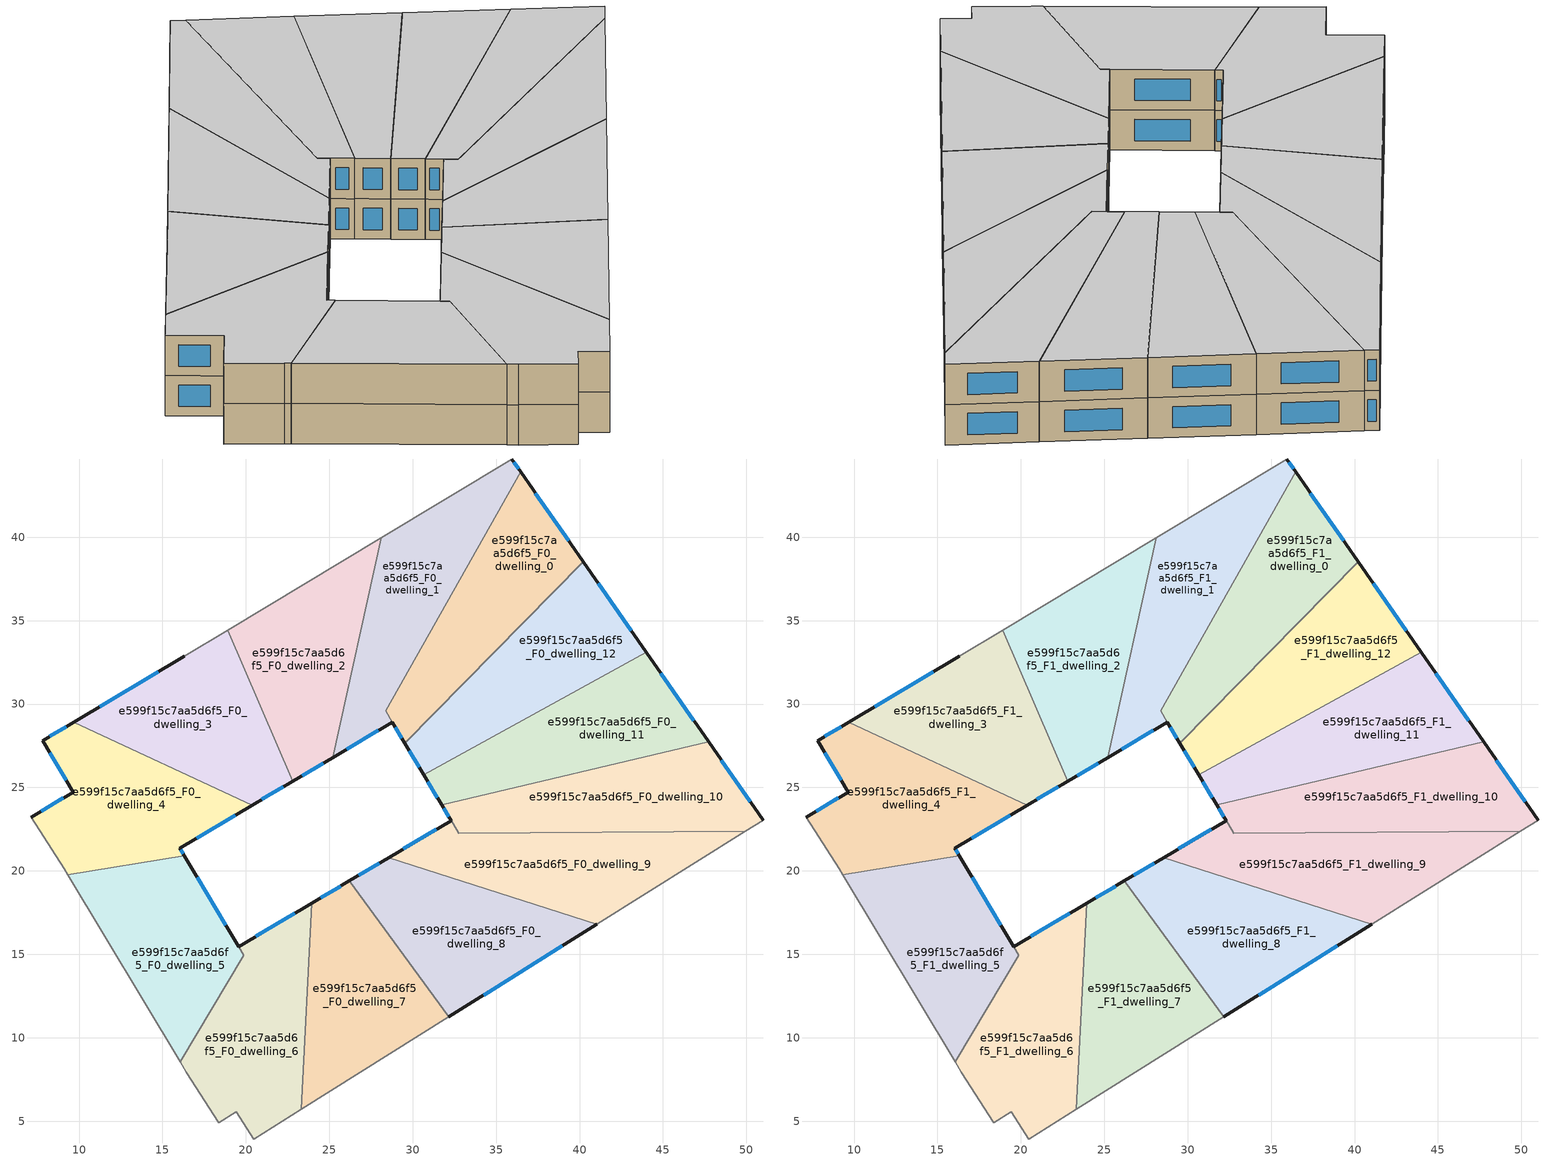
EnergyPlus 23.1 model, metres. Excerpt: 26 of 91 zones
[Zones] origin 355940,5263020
e599f15c7aa5d6f5_F0_dwelling_0
 floor ground (EU_floor_Construction): 36.47,43.92 40.22,38.52 29.54,27.65 28.37,29.6 z0
 wall outside (EU_wall_Construction): 40.22,38.52 36.47,43.92 / 28.78,28.92 29.54,27.65 z0:3
 wall to e599f15c7aa5d6f5_F0_dwelling_12 (EU_wall_Construction): 29.54,27.65 40.22,38.52 z0:3
 wall to e599f15c7aa5d6f5_F0_dwelling_1 (EU_wall_Construction): 36.47,43.92 28.37,29.61 / 28.37,29.6 28.78,28.92 z0:3
 window (EU_Window_Construction): 39.34,39.79 37.35,42.65 / 28.95,28.62 29.36,27.95 z0.7:2.3
e599f15c7aa5d6f5_F0_dwelling_1
 floor ground (EU_floor_Construction): 35.93,44.69 36.47,43.92 28.37,29.6 28.78,28.92 25.19,26.79 28.11,39.97 z0
 wall outside (EU_wall_Construction): 36.47,43.92 35.93,44.69 / 25.19,26.79 28.78,28.92 z0:3
 wall to e599f15c7aa5d6f5_F0_dwelling_2 (EU_wall_Construction): 28.11,39.97 25.19,26.79 z0:3
 wall adiabatic (EU_wall_Construction): 35.93,44.69 28.11,39.97 z0:3
 window (EU_Window_Construction): 36.34,44.1 36.06,44.51 / 26.03,27.29 27.93,28.42 z0.7:2.3
e599f15c7aa5d6f5_F0_dwelling_10
 floor ground (EU_floor_Construction): 47.74,27.73 51,23.05 49.93,22.38 32.75,22.25 31.76,23.97 z0
 wall outside (EU_wall_Construction): 51,23.05 47.74,27.73 z0:3
 wall adiabatic (EU_wall_Construction): 49.93,22.38 51,23.05 z0:3
 wall to e599f15c7aa5d6f5_F0_dwelling_9 (EU_wall_Construction): 31.76,23.97 32.75,22.25 49.93,22.38 z0:3
 wall to e599f15c7aa5d6f5_F0_dwelling_11 (EU_wall_Construction): 47.74,27.73 31.76,23.97 z0:3
 window (EU_Window_Construction): 50.24,24.15 48.51,26.63 z0.7:2.3
e599f15c7aa5d6f5_F0_dwelling_11
 floor ground (EU_floor_Construction): 43.99,33.12 47.74,27.73 31.73,23.97 30.66,25.77 z0
 wall outside (EU_wall_Construction): 30.66,25.77 31.73,23.97 / 47.74,27.73 43.99,33.12 z0:3
 wall to e599f15c7aa5d6f5_F0_dwelling_12 (EU_wall_Construction): 43.99,33.12 30.66,25.77 z0:3
 wall to e599f15c7aa5d6f5_F0_dwelling_9 (EU_wall_Construction): 31.73,23.97 31.75,23.97 z0:3
 window (EU_Window_Construction): 30.91,25.34 31.48,24.39 / 46.86,29 44.87,31.85 z0.7:2.3
e599f15c7aa5d6f5_F0_dwelling_12
 floor ground (EU_floor_Construction): 40.22,38.52 43.99,33.12 30.66,25.77 29.54,27.65 z0
 wall outside (EU_wall_Construction): 29.54,27.65 30.66,25.77 / 43.99,33.12 40.22,38.52 z0:3
 window (EU_Window_Construction): 29.8,27.21 30.4,26.21 / 43.11,34.38 41.11,37.25 z0.7:2.3
e599f15c7aa5d6f5_F0_dwelling_2
 floor ground (EU_floor_Construction): 28.11,39.97 25.19,26.79 22.8,25.38 18.92,34.42 z0
 wall outside (EU_wall_Construction): 22.8,25.38 25.19,26.79 z0:3
 wall to e599f15c7aa5d6f5_F0_dwelling_3 (EU_wall_Construction): 18.92,34.42 22.8,25.38 z0:3
 wall adiabatic (EU_wall_Construction): 28.11,39.97 18.92,34.42 z0:3
 window (EU_Window_Construction): 23.37,25.71 24.63,26.46 z0.7:2.3
e599f15c7aa5d6f5_F0_dwelling_3
 floor ground (EU_floor_Construction): 18.92,34.42 22.8,25.38 20.4,23.94 9.69,28.92 16.31,32.85 z0
 wall outside (EU_wall_Construction): 20.4,23.94 22.8,25.38 / 16.31,32.85 9.69,28.92 z0:3
 wall to e599f15c7aa5d6f5_F0_dwelling_4 (EU_wall_Construction): 9.69,28.92 20.4,23.94 z0:3
 wall adiabatic (EU_wall_Construction): 18.92,34.42 16.31,32.85 z0:3
 window (EU_Window_Construction): 20.96,24.28 22.24,25.04 / 14.76,31.93 11.24,29.84 z0.7:2.3
e599f15c7aa5d6f5_F0_dwelling_4
 floor ground (EU_floor_Construction): 20.4,23.94 16.04,21.36 16.32,20.91 9.34,19.77 9.13,20.12 7.15,23.23 9.65,24.72 7.81,27.8 9.69,28.92 z0
 wall outside (EU_wall_Construction): 9.69,28.92 7.81,27.8 9.65,24.72 7.15,23.23 / 16.32,20.91 16.04,21.36 20.4,23.94 z0:3
 wall to e599f15c7aa5d6f5_F0_dwelling_5 (EU_wall_Construction): 9.34,19.77 16.32,20.91 z0:3
 wall adiabatic (EU_wall_Construction): 7.15,23.23 9.13,20.12 9.34,19.77 z0:3
 window (EU_Window_Construction): 9.07,24.37 7.73,23.58 / 8.24,27.08 9.22,25.44 / 9.25,28.65 8.25,28.06 / 17.07,21.97 19.37,23.34 / 16.25,21.01 16.11,21.25 z0.7:2.3
e599f15c7aa5d6f5_F0_dwelling_5
 floor ground (EU_floor_Construction): 16.32,20.91 19.57,15.46 19.87,14.95 16.07,8.55 9.34,19.77 z0
 wall outside (EU_wall_Construction): 19.57,15.46 16.32,20.91 z0:3
 wall adiabatic (EU_wall_Construction): 9.34,19.77 16.07,8.55 z0:3
 wall to e599f15c7aa5d6f5_F0_dwelling_6 (EU_wall_Construction): 19.87,14.96 19.58,15.46 / 16.07,8.55 19.87,14.95 z0:3
 window (EU_Window_Construction): 18.81,16.74 17.08,19.63 z0.7:2.3
e599f15c7aa5d6f5_F0_dwelling_6
 floor ground (EU_floor_Construction): 23.96,18.06 23.32,5.71 20.47,3.93 19.42,5.57 18.37,4.9 16.44,7.93 16.07,8.55 19.88,14.96 19.58,15.46 z0
 wall outside (EU_wall_Construction): 23.96,18.06 19.58,15.46 z0:3
 wall to e599f15c7aa5d6f5_F0_dwelling_7 (EU_wall_Construction): 23.32,5.71 23.96,18.06 z0:3
 wall adiabatic (EU_wall_Construction): 16.07,8.55 16.44,7.93 18.37,4.9 19.42,5.57 20.47,3.93 23.32,5.71 z0:3
 window (EU_Window_Construction): 22.93,17.45 20.61,16.07 z0.7:2.3
e599f15c7aa5d6f5_F0_dwelling_7
 floor ground (EU_floor_Construction): 26.21,19.4 32.16,11.25 23.32,5.71 23.96,18.06 z0
 wall outside (EU_wall_Construction): 26.21,19.4 23.96,18.06 z0:3
 wall to e599f15c7aa5d6f5_F0_dwelling_8 (EU_wall_Construction): 32.16,11.25 26.21,19.4 z0:3
 wall adiabatic (EU_wall_Construction): 23.32,5.71 32.16,11.25 z0:3
 window (EU_Window_Construction): 25.68,19.09 24.49,18.38 z0.7:2.3
e599f15c7aa5d6f5_F0_dwelling_8
 floor ground (EU_floor_Construction): 41.04,16.8 32.16,11.25 26.21,19.4 28.55,20.79 z0
 wall outside (EU_wall_Construction): 28.55,20.79 26.21,19.4 / 32.16,11.25 41.04,16.8 z0:3
 wall to e599f15c7aa5d6f5_F0_dwelling_9 (EU_wall_Construction): 41.04,16.8 28.55,20.79 z0:3
 window (EU_Window_Construction): 28,20.47 26.76,19.73 / 34.25,12.55 38.95,15.5 z0.7:2.3
e599f15c7aa5d6f5_F0_dwelling_9
 floor ground (EU_floor_Construction): 49.93,22.38 41.04,16.8 28.55,20.79 32.3,23.02 31.73,23.97 31.75,23.97 32.75,22.25 z0
 wall outside (EU_wall_Construction): 31.73,23.97 32.3,23.02 28.55,20.79 z0:3
 wall adiabatic (EU_wall_Construction): 41.04,16.8 49.93,22.38 z0:3
 window (EU_Window_Construction): 31.87,23.74 32.17,23.24 / 31.42,22.5 29.43,21.31 z0.7:2.3
e599f15c7aa5d6f5_F1_dwelling_0
 floor to e599f15c7aa5d6f5_F0_dwelling_0 (EU_floor_Construction): 36.47,43.92 40.22,38.52 29.54,27.65 28.37,29.6 z3
 wall outside (EU_wall_Construction): 40.22,38.52 36.47,43.92 / 28.78,28.92 29.54,27.65 z3:6
 wall to e599f15c7aa5d6f5_F1_dwelling_12 (EU_wall_Construction): 29.54,27.65 40.22,38.52 z3:6
 wall to e599f15c7aa5d6f5_F1_dwelling_1 (EU_wall_Construction): 36.47,43.92 28.37,29.61 / 28.37,29.6 28.78,28.92 z3:6
 window (EU_Window_Construction): 39.34,39.79 37.35,42.65 / 28.95,28.62 29.36,27.95 z3.7:5.3
 ceiling to e599f15c7aa5d6f5_F2_dwelling_0 (EU_floor_Construction): 29.54,27.65 40.22,38.52 36.47,43.92 28.37,29.6 z6
e599f15c7aa5d6f5_F1_dwelling_1
 floor to e599f15c7aa5d6f5_F0_dwelling_1 (EU_floor_Construction): 35.93,44.69 36.47,43.92 28.37,29.6 28.78,28.92 25.19,26.79 28.11,39.97 z3
 wall outside (EU_wall_Construction): 36.47,43.92 35.93,44.69 / 25.19,26.79 28.78,28.92 z3:6
 wall to e599f15c7aa5d6f5_F1_dwelling_2 (EU_wall_Construction): 28.11,39.97 25.19,26.79 z3:6
 wall adiabatic (EU_wall_Construction): 35.93,44.69 28.11,39.97 z3:6
 window (EU_Window_Construction): 36.34,44.1 36.06,44.51 / 26.03,27.29 27.93,28.42 z3.7:5.3
 ceiling to e599f15c7aa5d6f5_F2_dwelling_1 (EU_floor_Construction): 28.78,28.92 28.37,29.6 36.47,43.92 35.93,44.69 28.11,39.97 25.19,26.79 z6
e599f15c7aa5d6f5_F1_dwelling_10
 floor to e599f15c7aa5d6f5_F0_dwelling_10 (EU_floor_Construction): 47.74,27.73 51,23.05 49.93,22.38 32.75,22.25 31.76,23.97 z3
 wall outside (EU_wall_Construction): 51,23.05 47.74,27.73 z3:6
 wall adiabatic (EU_wall_Construction): 49.93,22.38 51,23.05 z3:6
 wall to e599f15c7aa5d6f5_F1_dwelling_9 (EU_wall_Construction): 31.76,23.97 32.75,22.25 49.93,22.38 z3:6
 wall to e599f15c7aa5d6f5_F1_dwelling_11 (EU_wall_Construction): 47.74,27.73 31.76,23.97 z3:6
 window (EU_Window_Construction): 50.24,24.15 48.51,26.63 z3.7:5.3
 ceiling to e599f15c7aa5d6f5_F2_dwelling_10 (EU_floor_Construction): 51,23.05 47.74,27.73 31.76,23.97 32.75,22.25 49.93,22.38 z6
e599f15c7aa5d6f5_F1_dwelling_11
 floor to e599f15c7aa5d6f5_F0_dwelling_11 (EU_floor_Construction): 43.99,33.12 47.74,27.73 31.73,23.97 30.66,25.77 z3
 wall outside (EU_wall_Construction): 30.66,25.77 31.73,23.97 / 47.74,27.73 43.99,33.12 z3:6
 wall to e599f15c7aa5d6f5_F1_dwelling_12 (EU_wall_Construction): 43.99,33.12 30.66,25.77 z3:6
 wall to e599f15c7aa5d6f5_F1_dwelling_9 (EU_wall_Construction): 31.73,23.97 31.75,23.97 z3:6
 window (EU_Window_Construction): 30.91,25.34 31.48,24.39 / 46.86,29 44.87,31.85 z3.7:5.3
 ceiling to e599f15c7aa5d6f5_F2_dwelling_11 (EU_floor_Construction): 47.74,27.73 43.99,33.12 30.66,25.77 31.73,23.97 z6
e599f15c7aa5d6f5_F1_dwelling_12
 floor to e599f15c7aa5d6f5_F0_dwelling_12 (EU_floor_Construction): 40.22,38.52 43.99,33.12 30.66,25.77 29.54,27.65 z3
 wall outside (EU_wall_Construction): 29.54,27.65 30.66,25.77 / 43.99,33.12 40.22,38.52 z3:6
 window (EU_Window_Construction): 29.8,27.21 30.4,26.21 / 43.11,34.38 41.11,37.25 z3.7:5.3
 ceiling to e599f15c7aa5d6f5_F2_dwelling_12 (EU_floor_Construction): 43.99,33.12 40.22,38.52 29.54,27.65 30.66,25.77 z6
e599f15c7aa5d6f5_F1_dwelling_2
 floor to e599f15c7aa5d6f5_F0_dwelling_2 (EU_floor_Construction): 28.11,39.97 25.19,26.79 22.8,25.38 18.92,34.42 z3
 wall outside (EU_wall_Construction): 22.8,25.38 25.19,26.79 z3:6
 wall to e599f15c7aa5d6f5_F1_dwelling_3 (EU_wall_Construction): 18.92,34.42 22.8,25.38 z3:6
 wall adiabatic (EU_wall_Construction): 28.11,39.97 18.92,34.42 z3:6
 window (EU_Window_Construction): 23.37,25.71 24.63,26.46 z3.7:5.3
 ceiling to e599f15c7aa5d6f5_F2_dwelling_2 (EU_floor_Construction): 25.19,26.79 28.11,39.97 18.92,34.42 22.8,25.38 z6
e599f15c7aa5d6f5_F1_dwelling_3
 floor to e599f15c7aa5d6f5_F0_dwelling_3 (EU_floor_Construction): 18.92,34.42 22.8,25.38 20.4,23.94 9.69,28.92 16.31,32.85 z3
 wall outside (EU_wall_Construction): 20.4,23.94 22.8,25.38 / 16.31,32.85 9.69,28.92 z3:6
 wall to e599f15c7aa5d6f5_F1_dwelling_4 (EU_wall_Construction): 9.69,28.92 20.4,23.94 z3:6
 wall adiabatic (EU_wall_Construction): 18.92,34.42 16.31,32.85 z3:6
 window (EU_Window_Construction): 20.96,24.28 22.24,25.04 / 14.76,31.93 11.24,29.84 z3.7:5.3
 ceiling to e599f15c7aa5d6f5_F2_dwelling_3 (EU_floor_Construction): 22.8,25.38 18.92,34.42 16.31,32.85 9.69,28.92 20.4,23.94 z6
e599f15c7aa5d6f5_F1_dwelling_4
 floor to e599f15c7aa5d6f5_F0_dwelling_4 (EU_floor_Construction): 20.4,23.94 16.04,21.36 16.32,20.91 9.34,19.77 9.13,20.12 7.15,23.23 9.65,24.72 7.81,27.8 9.69,28.92 z3
 wall outside (EU_wall_Construction): 9.69,28.92 7.81,27.8 9.65,24.72 7.15,23.23 / 16.32,20.91 16.04,21.36 20.4,23.94 z3:6
 wall to e599f15c7aa5d6f5_F1_dwelling_5 (EU_wall_Construction): 9.34,19.77 16.32,20.91 z3:6
 wall adiabatic (EU_wall_Construction): 7.15,23.23 9.13,20.12 9.34,19.77 z3:6
 window (EU_Window_Construction): 9.07,24.37 7.73,23.58 / 8.24,27.08 9.22,25.44 / 9.25,28.65 8.25,28.06 / 17.07,21.97 19.37,23.34 / 16.25,21.01 16.11,21.25 z3.7:5.3
 ceiling to e599f15c7aa5d6f5_F2_dwelling_4 (EU_floor_Construction): 20.4,23.94 9.69,28.92 7.81,27.8 9.65,24.72 7.15,23.23 9.13,20.12 9.34,19.77 16.32,20.91 16.04,21.36 z6
e599f15c7aa5d6f5_F1_dwelling_5
 floor to e599f15c7aa5d6f5_F0_dwelling_5 (EU_floor_Construction): 16.32,20.91 19.58,15.46 19.87,14.95 16.07,8.55 9.34,19.77 z3
 wall outside (EU_wall_Construction): 19.57,15.46 16.32,20.91 z3:6
 wall adiabatic (EU_wall_Construction): 9.34,19.77 16.07,8.55 z3:6
 wall to e599f15c7aa5d6f5_F1_dwelling_6 (EU_wall_Construction): 19.87,14.96 19.58,15.46 / 16.07,8.55 19.87,14.95 z3:6
 window (EU_Window_Construction): 18.81,16.74 17.08,19.63 z3.7:5.3
 ceiling to e599f15c7aa5d6f5_F2_dwelling_5 (EU_floor_Construction): 16.07,8.55 19.87,14.95 19.58,15.46 16.32,20.91 9.34,19.77 z6
e599f15c7aa5d6f5_F1_dwelling_6
 floor to e599f15c7aa5d6f5_F0_dwelling_6 (EU_floor_Construction): 23.96,18.06 23.32,5.71 20.47,3.93 19.42,5.57 18.37,4.9 16.44,7.93 16.07,8.55 19.88,14.96 19.58,15.46 z3
 wall outside (EU_wall_Construction): 23.96,18.06 19.58,15.46 z3:6
 wall to e599f15c7aa5d6f5_F1_dwelling_7 (EU_wall_Construction): 23.32,5.71 23.96,18.06 z3:6
 wall adiabatic (EU_wall_Construction): 16.07,8.55 16.44,7.93 18.37,4.9 19.42,5.57 20.47,3.93 23.32,5.71 z3:6
 window (EU_Window_Construction): 22.93,17.45 20.61,16.07 z3.7:5.3
 ceiling to e599f15c7aa5d6f5_F2_dwelling_6 (EU_floor_Construction): 23.32,5.71 23.96,18.06 19.58,15.46 19.88,14.96 16.07,8.55 16.44,7.93 18.37,4.9 19.42,5.57 20.47,3.93 z6
e599f15c7aa5d6f5_F1_dwelling_7
 floor to e599f15c7aa5d6f5_F0_dwelling_7 (EU_floor_Construction): 26.21,19.4 32.16,11.25 23.32,5.71 23.96,18.06 z3
 wall outside (EU_wall_Construction): 26.21,19.4 23.96,18.06 z3:6
 wall to e599f15c7aa5d6f5_F1_dwelling_8 (EU_wall_Construction): 32.16,11.25 26.21,19.4 z3:6
 wall adiabatic (EU_wall_Construction): 23.32,5.71 32.16,11.25 z3:6
 window (EU_Window_Construction): 25.68,19.09 24.49,18.38 z3.7:5.3
 ceiling to e599f15c7aa5d6f5_F2_dwelling_7 (EU_floor_Construction): 32.16,11.25 26.21,19.4 23.96,18.06 23.32,5.71 z6
e599f15c7aa5d6f5_F1_dwelling_8
 floor to e599f15c7aa5d6f5_F0_dwelling_8 (EU_floor_Construction): 41.04,16.8 32.16,11.25 26.21,19.4 28.55,20.79 z3
 wall outside (EU_wall_Construction): 28.55,20.79 26.21,19.4 / 32.16,11.25 41.04,16.8 z3:6
 wall to e599f15c7aa5d6f5_F1_dwelling_9 (EU_wall_Construction): 41.04,16.8 28.55,20.79 z3:6
 window (EU_Window_Construction): 28,20.47 26.76,19.73 / 34.25,12.55 38.95,15.5 z3.7:5.3
 ceiling to e599f15c7aa5d6f5_F2_dwelling_8 (EU_floor_Construction): 41.04,16.8 28.55,20.79 26.21,19.4 32.16,11.25 z6
e599f15c7aa5d6f5_F1_dwelling_9
 floor to e599f15c7aa5d6f5_F0_dwelling_9 (EU_floor_Construction): 49.93,22.38 41.04,16.8 28.55,20.79 32.3,23.02 31.73,23.97 31.76,23.97 32.75,22.25 z3
 wall outside (EU_wall_Construction): 31.73,23.97 32.3,23.02 28.55,20.79 z3:6
 wall adiabatic (EU_wall_Construction): 41.04,16.8 49.93,22.38 z3:6
 window (EU_Window_Construction): 31.87,23.74 32.17,23.24 / 31.42,22.5 29.43,21.31 z3.7:5.3
 ceiling to e599f15c7aa5d6f5_F2_dwelling_9 (EU_floor_Construction): 49.93,22.38 32.75,22.25 31.76,23.97 31.73,23.97 32.3,23.02 28.55,20.79 41.04,16.8 z6
[Building]
EU S2 Campaign: North Axis=0; Terrain=City; Solar Distribution=FullExterior
[Site:Location]
Budapest.Ferenc.Liszt.Intl.AP: Latitude=47.437; Longitude=19.256; Time Zone=1; Elevation=185
[SizingPeriod:WeatherFileDays]
AnnualSizingPeriod: Begin Month=1; Begin Day of Month=1; End Month=12; End Day of Month=31; Day of Week for Start Day=Monday; Use Weather File Daylight Saving Period=No; Use Weather File Rain and Snow Indicators=No
[MATERIAL]
EU_InternalMass_Material: Roughness=MediumRough; Thickness=0.1; Conductivity=1; Density=1800; Specific Heat=900; Thermal Absorptance=0.9; Solar Absorptance=0.7; Visible Absorptance=0.7
[MATERIAL:NOMASS] Roughness=MediumRough; Thermal Absorptance=0.9; Solar Absorptance=0.7; Visible Absorptance=0.7
Name | Thermal Resistance
EU_wall_NoMass | 0.832559
EU_floor_NoMass | 0.872794
[WINDOWMATERIAL:SIMPLEGLAZINGSYSTEM]
EU_Window_SimpleGlazing: UFactor=2.79869; Solar Heat Gain Coefficient=0.75; Visible Transmittance=0.75
[CONSTRUCTION]
EU_wall_Construction: EU_wall_NoMass
EU_floor_Construction: EU_floor_NoMass
EU_Window_Construction: EU_Window_SimpleGlazing
EU_InternalMass_Construction: EU_InternalMass_Material
[ZONE] Type=1; Multiplier=1; Ceiling Height=autocalculate; Floor Area=autocalculate; Part of Total Floor Area=Yes
Name | Volume
e599f15c7aa5d6f5_F0_dwelling_0; e599f15c7aa5d6f5_F1_dwelling_0 | 196.497
e599f15c7aa5d6f5_F0_dwelling_1; e599f15c7aa5d6f5_F1_dwelling_1 | 199.861
e599f15c7aa5d6f5_F0_dwelling_10; e599f15c7aa5d6f5_F1_dwelling_10 | 196.034
e599f15c7aa5d6f5_F0_dwelling_11; e599f15c7aa5d6f5_F1_dwelling_11 | 198.165
e599f15c7aa5d6f5_F0_dwelling_12; e599f15c7aa5d6f5_F1_dwelling_12 | 198.16
e599f15c7aa5d6f5_F0_dwelling_2; e599f15c7aa5d6f5_F1_dwelling_2 | 198.131
e599f15c7aa5d6f5_F0_dwelling_3; e599f15c7aa5d6f5_F1_dwelling_3 | 198.17
e599f15c7aa5d6f5_F0_dwelling_4; e599f15c7aa5d6f5_F1_dwelling_4 | 198.186
e599f15c7aa5d6f5_F0_dwelling_5 | 197.203
e599f15c7aa5d6f5_F1_dwelling_5 | 197.208
e599f15c7aa5d6f5_F0_dwelling_6; e599f15c7aa5d6f5_F1_dwelling_6 | 199.128
e599f15c7aa5d6f5_F0_dwelling_7; e599f15c7aa5d6f5_F1_dwelling_7 | 198.172
e599f15c7aa5d6f5_F0_dwelling_8; e599f15c7aa5d6f5_F1_dwelling_8 | 198.157
e599f15c7aa5d6f5_F0_dwelling_9 | 200.282
e599f15c7aa5d6f5_F1_dwelling_9 | 200.297
[INTERNALMASS] Construction=EU_InternalMass_Construction
Name | Zone or ZoneList | Surface Area
e599f15c7aa5d6f5_F0_dwelling_0_EU_InternalMass | e599f15c7aa5d6f5_F0_dwelling_0 | 65.5053
e599f15c7aa5d6f5_F0_dwelling_1_EU_InternalMass | e599f15c7aa5d6f5_F0_dwelling_1 | 66.6204
e599f15c7aa5d6f5_F0_dwelling_2_EU_InternalMass | e599f15c7aa5d6f5_F0_dwelling_2 | 66.0435
e599f15c7aa5d6f5_F0_dwelling_3_EU_InternalMass | e599f15c7aa5d6f5_F0_dwelling_3 | 66.0568
e599f15c7aa5d6f5_F0_dwelling_4_EU_InternalMass | e599f15c7aa5d6f5_F0_dwelling_4 | 66.062
e599f15c7aa5d6f5_F0_dwelling_5_EU_InternalMass | e599f15c7aa5d6f5_F0_dwelling_5 | 65.736
e599f15c7aa5d6f5_F0_dwelling_6_EU_InternalMass | e599f15c7aa5d6f5_F0_dwelling_6 | 66.3762
e599f15c7aa5d6f5_F0_dwelling_7_EU_InternalMass | e599f15c7aa5d6f5_F0_dwelling_7 | 66.0573
e599f15c7aa5d6f5_F0_dwelling_8_EU_InternalMass | e599f15c7aa5d6f5_F0_dwelling_8 | 66.0526
e599f15c7aa5d6f5_F0_dwelling_9_EU_InternalMass | e599f15c7aa5d6f5_F0_dwelling_9 | 66.7637
e599f15c7aa5d6f5_F0_dwelling_10_EU_InternalMass | e599f15c7aa5d6f5_F0_dwelling_10 | 65.3619
e599f15c7aa5d6f5_F0_dwelling_11_EU_InternalMass | e599f15c7aa5d6f5_F0_dwelling_11 | 66.0551
e599f15c7aa5d6f5_F0_dwelling_12_EU_InternalMass | e599f15c7aa5d6f5_F0_dwelling_12 | 66.0532
e599f15c7aa5d6f5_F1_dwelling_0_EU_InternalMass | e599f15c7aa5d6f5_F1_dwelling_0 | 65.5053
e599f15c7aa5d6f5_F1_dwelling_1_EU_InternalMass | e599f15c7aa5d6f5_F1_dwelling_1 | 66.6204
e599f15c7aa5d6f5_F1_dwelling_2_EU_InternalMass | e599f15c7aa5d6f5_F1_dwelling_2 | 66.0435
e599f15c7aa5d6f5_F1_dwelling_3_EU_InternalMass | e599f15c7aa5d6f5_F1_dwelling_3 | 66.0568
e599f15c7aa5d6f5_F1_dwelling_4_EU_InternalMass | e599f15c7aa5d6f5_F1_dwelling_4 | 66.062
e599f15c7aa5d6f5_F1_dwelling_5_EU_InternalMass | e599f15c7aa5d6f5_F1_dwelling_5 | 65.736
e599f15c7aa5d6f5_F1_dwelling_6_EU_InternalMass | e599f15c7aa5d6f5_F1_dwelling_6 | 66.3762
e599f15c7aa5d6f5_F1_dwelling_7_EU_InternalMass | e599f15c7aa5d6f5_F1_dwelling_7 | 66.0573
e599f15c7aa5d6f5_F1_dwelling_8_EU_InternalMass | e599f15c7aa5d6f5_F1_dwelling_8 | 66.0526
e599f15c7aa5d6f5_F1_dwelling_9_EU_InternalMass | e599f15c7aa5d6f5_F1_dwelling_9 | 66.7637
e599f15c7aa5d6f5_F1_dwelling_10_EU_InternalMass | e599f15c7aa5d6f5_F1_dwelling_10 | 65.3619
e599f15c7aa5d6f5_F1_dwelling_11_EU_InternalMass | e599f15c7aa5d6f5_F1_dwelling_11 | 66.0551
e599f15c7aa5d6f5_F1_dwelling_12_EU_InternalMass | e599f15c7aa5d6f5_F1_dwelling_12 | 66.0532
[OTHEREQUIPMENT] Fuel Type=Electricity; Design Level Calculation Method=Watts/Area; Power per Zone Floor Area=1; Fraction Latent=0; Fraction Radiant=0; Fraction Lost=0; Carbon Dioxide Generation Rate=0; EndUse Subcategory=EU_Step8_InternalGains
Name | Zone or ZoneList or Space or SpaceList | Schedule
EU_Step8_InternalGain_e599f15c7aa5d6f5_F0_dwelling_0_f000 | e599f15c7aa5d6f5_F0_dwelling_0 | EU_Step8_GainSchedule_e599f15c7aa5d6f5_F0_dwelling_0_f000
EU_Step8_InternalGain_e599f15c7aa5d6f5_F0_dwelling_1_f000 | e599f15c7aa5d6f5_F0_dwelling_1 | EU_Step8_GainSchedule_e599f15c7aa5d6f5_F0_dwelling_1_f000
EU_Step8_InternalGain_e599f15c7aa5d6f5_F0_dwelling_2_f000 | e599f15c7aa5d6f5_F0_dwelling_2 | EU_Step8_GainSchedule_e599f15c7aa5d6f5_F0_dwelling_2_f000
EU_Step8_InternalGain_e599f15c7aa5d6f5_F0_dwelling_3_f000 | e599f15c7aa5d6f5_F0_dwelling_3 | EU_Step8_GainSchedule_e599f15c7aa5d6f5_F0_dwelling_3_f000
EU_Step8_InternalGain_e599f15c7aa5d6f5_F0_dwelling_4_f000 | e599f15c7aa5d6f5_F0_dwelling_4 | EU_Step8_GainSchedule_e599f15c7aa5d6f5_F0_dwelling_4_f000
EU_Step8_InternalGain_e599f15c7aa5d6f5_F0_dwelling_5_f000 | e599f15c7aa5d6f5_F0_dwelling_5 | EU_Step8_GainSchedule_e599f15c7aa5d6f5_F0_dwelling_5_f000
EU_Step8_InternalGain_e599f15c7aa5d6f5_F0_dwelling_6_f000 | e599f15c7aa5d6f5_F0_dwelling_6 | EU_Step8_GainSchedule_e599f15c7aa5d6f5_F0_dwelling_6_f000
EU_Step8_InternalGain_e599f15c7aa5d6f5_F0_dwelling_7_f000 | e599f15c7aa5d6f5_F0_dwelling_7 | EU_Step8_GainSchedule_e599f15c7aa5d6f5_F0_dwelling_7_f000
EU_Step8_InternalGain_e599f15c7aa5d6f5_F0_dwelling_8_f000 | e599f15c7aa5d6f5_F0_dwelling_8 | EU_Step8_GainSchedule_e599f15c7aa5d6f5_F0_dwelling_8_f000
EU_Step8_InternalGain_e599f15c7aa5d6f5_F0_dwelling_9_f000 | e599f15c7aa5d6f5_F0_dwelling_9 | EU_Step8_GainSchedule_e599f15c7aa5d6f5_F0_dwelling_9_f000
EU_Step8_InternalGain_e599f15c7aa5d6f5_F0_dwelling_10_f000 | e599f15c7aa5d6f5_F0_dwelling_10 | EU_Step8_GainSchedule_e599f15c7aa5d6f5_F0_dwelling_10_f000
EU_Step8_InternalGain_e599f15c7aa5d6f5_F0_dwelling_11_f000 | e599f15c7aa5d6f5_F0_dwelling_11 | EU_Step8_GainSchedule_e599f15c7aa5d6f5_F0_dwelling_11_f000
EU_Step8_InternalGain_e599f15c7aa5d6f5_F0_dwelling_12_f000 | e599f15c7aa5d6f5_F0_dwelling_12 | EU_Step8_GainSchedule_e599f15c7aa5d6f5_F0_dwelling_12_f000
EU_Step8_InternalGain_e599f15c7aa5d6f5_F1_dwelling_0_f000 | e599f15c7aa5d6f5_F1_dwelling_0 | EU_Step8_GainSchedule_e599f15c7aa5d6f5_F1_dwelling_0_f000
EU_Step8_InternalGain_e599f15c7aa5d6f5_F1_dwelling_1_f000 | e599f15c7aa5d6f5_F1_dwelling_1 | EU_Step8_GainSchedule_e599f15c7aa5d6f5_F1_dwelling_1_f000
EU_Step8_InternalGain_e599f15c7aa5d6f5_F1_dwelling_2_f000 | e599f15c7aa5d6f5_F1_dwelling_2 | EU_Step8_GainSchedule_e599f15c7aa5d6f5_F1_dwelling_2_f000
EU_Step8_InternalGain_e599f15c7aa5d6f5_F1_dwelling_3_f000 | e599f15c7aa5d6f5_F1_dwelling_3 | EU_Step8_GainSchedule_e599f15c7aa5d6f5_F1_dwelling_3_f000
EU_Step8_InternalGain_e599f15c7aa5d6f5_F1_dwelling_4_f000 | e599f15c7aa5d6f5_F1_dwelling_4 | EU_Step8_GainSchedule_e599f15c7aa5d6f5_F1_dwelling_4_f000
EU_Step8_InternalGain_e599f15c7aa5d6f5_F1_dwelling_5_f000 | e599f15c7aa5d6f5_F1_dwelling_5 | EU_Step8_GainSchedule_e599f15c7aa5d6f5_F1_dwelling_5_f000
EU_Step8_InternalGain_e599f15c7aa5d6f5_F1_dwelling_6_f000 | e599f15c7aa5d6f5_F1_dwelling_6 | EU_Step8_GainSchedule_e599f15c7aa5d6f5_F1_dwelling_6_f000
EU_Step8_InternalGain_e599f15c7aa5d6f5_F1_dwelling_7_f000 | e599f15c7aa5d6f5_F1_dwelling_7 | EU_Step8_GainSchedule_e599f15c7aa5d6f5_F1_dwelling_7_f000
EU_Step8_InternalGain_e599f15c7aa5d6f5_F1_dwelling_8_f000 | e599f15c7aa5d6f5_F1_dwelling_8 | EU_Step8_GainSchedule_e599f15c7aa5d6f5_F1_dwelling_8_f000
EU_Step8_InternalGain_e599f15c7aa5d6f5_F1_dwelling_9_f000 | e599f15c7aa5d6f5_F1_dwelling_9 | EU_Step8_GainSchedule_e599f15c7aa5d6f5_F1_dwelling_9_f000
EU_Step8_InternalGain_e599f15c7aa5d6f5_F1_dwelling_10_f000 | e599f15c7aa5d6f5_F1_dwelling_10 | EU_Step8_GainSchedule_e599f15c7aa5d6f5_F1_dwelling_10_f000
EU_Step8_InternalGain_e599f15c7aa5d6f5_F1_dwelling_11_f000 | e599f15c7aa5d6f5_F1_dwelling_11 | EU_Step8_GainSchedule_e599f15c7aa5d6f5_F1_dwelling_11_f000
EU_Step8_InternalGain_e599f15c7aa5d6f5_F1_dwelling_12_f000 | e599f15c7aa5d6f5_F1_dwelling_12 | EU_Step8_GainSchedule_e599f15c7aa5d6f5_F1_dwelling_12_f000
[ZONEVENTILATION:DESIGNFLOWRATE] Schedule=EU_AlwaysOn; Design Flow Rate Calculation Method=AirChanges/Hour; Air Changes per Hour=0.475469; Ventilation Type=Natural; Fan Pressure Rise=0; Fan Total Efficiency=1; Constant Term Coefficient=1; Temperature Term Coefficient=0; Velocity Term Coefficient=0; Velocity Squared Term Coefficient=0; Minimum Indoor Temperature=-100; Maximum Indoor Temperature=100; Delta Temperature=-100; Minimum Outdoor Temperature=-100; Maximum Outdoor Temperature=100; Maximum Wind Speed=40
Name | Zone or ZoneList or Space or SpaceList
EU_ConstantAir_e599f15c7aa5d6f5_F0_dwelling_0 | e599f15c7aa5d6f5_F0_dwelling_0
EU_ConstantAir_e599f15c7aa5d6f5_F0_dwelling_1 | e599f15c7aa5d6f5_F0_dwelling_1
EU_ConstantAir_e599f15c7aa5d6f5_F0_dwelling_2 | e599f15c7aa5d6f5_F0_dwelling_2
EU_ConstantAir_e599f15c7aa5d6f5_F0_dwelling_3 | e599f15c7aa5d6f5_F0_dwelling_3
EU_ConstantAir_e599f15c7aa5d6f5_F0_dwelling_4 | e599f15c7aa5d6f5_F0_dwelling_4
EU_ConstantAir_e599f15c7aa5d6f5_F0_dwelling_5 | e599f15c7aa5d6f5_F0_dwelling_5
EU_ConstantAir_e599f15c7aa5d6f5_F0_dwelling_6 | e599f15c7aa5d6f5_F0_dwelling_6
EU_ConstantAir_e599f15c7aa5d6f5_F0_dwelling_7 | e599f15c7aa5d6f5_F0_dwelling_7
EU_ConstantAir_e599f15c7aa5d6f5_F0_dwelling_8 | e599f15c7aa5d6f5_F0_dwelling_8
EU_ConstantAir_e599f15c7aa5d6f5_F0_dwelling_9 | e599f15c7aa5d6f5_F0_dwelling_9
EU_ConstantAir_e599f15c7aa5d6f5_F0_dwelling_10 | e599f15c7aa5d6f5_F0_dwelling_10
EU_ConstantAir_e599f15c7aa5d6f5_F0_dwelling_11 | e599f15c7aa5d6f5_F0_dwelling_11
EU_ConstantAir_e599f15c7aa5d6f5_F0_dwelling_12 | e599f15c7aa5d6f5_F0_dwelling_12
EU_ConstantAir_e599f15c7aa5d6f5_F1_dwelling_0 | e599f15c7aa5d6f5_F1_dwelling_0
EU_ConstantAir_e599f15c7aa5d6f5_F1_dwelling_1 | e599f15c7aa5d6f5_F1_dwelling_1
EU_ConstantAir_e599f15c7aa5d6f5_F1_dwelling_2 | e599f15c7aa5d6f5_F1_dwelling_2
EU_ConstantAir_e599f15c7aa5d6f5_F1_dwelling_3 | e599f15c7aa5d6f5_F1_dwelling_3
EU_ConstantAir_e599f15c7aa5d6f5_F1_dwelling_4 | e599f15c7aa5d6f5_F1_dwelling_4
EU_ConstantAir_e599f15c7aa5d6f5_F1_dwelling_5 | e599f15c7aa5d6f5_F1_dwelling_5
EU_ConstantAir_e599f15c7aa5d6f5_F1_dwelling_6 | e599f15c7aa5d6f5_F1_dwelling_6
EU_ConstantAir_e599f15c7aa5d6f5_F1_dwelling_7 | e599f15c7aa5d6f5_F1_dwelling_7
EU_ConstantAir_e599f15c7aa5d6f5_F1_dwelling_8 | e599f15c7aa5d6f5_F1_dwelling_8
EU_ConstantAir_e599f15c7aa5d6f5_F1_dwelling_9 | e599f15c7aa5d6f5_F1_dwelling_9
EU_ConstantAir_e599f15c7aa5d6f5_F1_dwelling_10 | e599f15c7aa5d6f5_F1_dwelling_10
EU_ConstantAir_e599f15c7aa5d6f5_F1_dwelling_11 | e599f15c7aa5d6f5_F1_dwelling_11
EU_ConstantAir_e599f15c7aa5d6f5_F1_dwelling_12 | e599f15c7aa5d6f5_F1_dwelling_12
[HVACTEMPLATE:THERMOSTAT] Constant Heating Setpoint=20; Constant Cooling Setpoint=50
EU_HeatOnly_e599f15c7aa5d6f5_F0_dwelling_0; EU_HeatOnly_e599f15c7aa5d6f5_F0_dwelling_1; EU_HeatOnly_e599f15c7aa5d6f5_F0_dwelling_2; EU_HeatOnly_e599f15c7aa5d6f5_F0_dwelling_3; EU_HeatOnly_e599f15c7aa5d6f5_F0_dwelling_4; EU_HeatOnly_e599f15c7aa5d6f5_F0_dwelling_5; EU_HeatOnly_e599f15c7aa5d6f5_F0_dwelling_6; EU_HeatOnly_e599f15c7aa5d6f5_F0_dwelling_7; EU_HeatOnly_e599f15c7aa5d6f5_F0_dwelling_8; EU_HeatOnly_e599f15c7aa5d6f5_F0_dwelling_9; EU_HeatOnly_e599f15c7aa5d6f5_F0_dwelling_10; EU_HeatOnly_e599f15c7aa5d6f5_F0_dwelling_11; EU_HeatOnly_e599f15c7aa5d6f5_F0_dwelling_12; EU_HeatOnly_e599f15c7aa5d6f5_F1_dwelling_0; EU_HeatOnly_e599f15c7aa5d6f5_F1_dwelling_1; EU_HeatOnly_e599f15c7aa5d6f5_F1_dwelling_2; EU_HeatOnly_e599f15c7aa5d6f5_F1_dwelling_3; EU_HeatOnly_e599f15c7aa5d6f5_F1_dwelling_4; EU_HeatOnly_e599f15c7aa5d6f5_F1_dwelling_5; EU_HeatOnly_e599f15c7aa5d6f5_F1_dwelling_6; EU_HeatOnly_e599f15c7aa5d6f5_F1_dwelling_7; EU_HeatOnly_e599f15c7aa5d6f5_F1_dwelling_8; EU_HeatOnly_e599f15c7aa5d6f5_F1_dwelling_9; EU_HeatOnly_e599f15c7aa5d6f5_F1_dwelling_10; EU_HeatOnly_e599f15c7aa5d6f5_F1_dwelling_11; EU_HeatOnly_e599f15c7aa5d6f5_F1_dwelling_12; EU_HeatOnly_e599f15c7aa5d6f5_F2_dwelling_0; EU_HeatOnly_e599f15c7aa5d6f5_F2_dwelling_1; EU_HeatOnly_e599f15c7aa5d6f5_F2_dwelling_2; EU_HeatOnly_e599f15c7aa5d6f5_F2_dwelling_3; EU_HeatOnly_e599f15c7aa5d6f5_F2_dwelling_4; EU_HeatOnly_e599f15c7aa5d6f5_F2_dwelling_5; EU_HeatOnly_e599f15c7aa5d6f5_F2_dwelling_6; EU_HeatOnly_e599f15c7aa5d6f5_F2_dwelling_7; EU_HeatOnly_e599f15c7aa5d6f5_F2_dwelling_8; EU_HeatOnly_e599f15c7aa5d6f5_F2_dwelling_9; EU_HeatOnly_e599f15c7aa5d6f5_F2_dwelling_10; EU_HeatOnly_e599f15c7aa5d6f5_F2_dwelling_11; EU_HeatOnly_e599f15c7aa5d6f5_F2_dwelling_12; EU_HeatOnly_e599f15c7aa5d6f5_F3_dwelling_0; EU_HeatOnly_e599f15c7aa5d6f5_F3_dwelling_1; EU_HeatOnly_e599f15c7aa5d6f5_F3_dwelling_2; EU_HeatOnly_e599f15c7aa5d6f5_F3_dwelling_3; EU_HeatOnly_e599f15c7aa5d6f5_F3_dwelling_4; EU_HeatOnly_e599f15c7aa5d6f5_F3_dwelling_5; EU_HeatOnly_e599f15c7aa5d6f5_F3_dwelling_6; EU_HeatOnly_e599f15c7aa5d6f5_F3_dwelling_7; EU_HeatOnly_e599f15c7aa5d6f5_F3_dwelling_8; EU_HeatOnly_e599f15c7aa5d6f5_F3_dwelling_9; EU_HeatOnly_e599f15c7aa5d6f5_F3_dwelling_10; EU_HeatOnly_e599f15c7aa5d6f5_F3_dwelling_11; EU_HeatOnly_e599f15c7aa5d6f5_F3_dwelling_12; EU_HeatOnly_e599f15c7aa5d6f5_F4_dwelling_0; EU_HeatOnly_e599f15c7aa5d6f5_F4_dwelling_1; EU_HeatOnly_e599f15c7aa5d6f5_F4_dwelling_2; EU_HeatOnly_e599f15c7aa5d6f5_F4_dwelling_3; EU_HeatOnly_e599f15c7aa5d6f5_F4_dwelling_4; EU_HeatOnly_e599f15c7aa5d6f5_F4_dwelling_5; EU_HeatOnly_e599f15c7aa5d6f5_F4_dwelling_6; EU_HeatOnly_e599f15c7aa5d6f5_F4_dwelling_7; EU_HeatOnly_e599f15c7aa5d6f5_F4_dwelling_8; EU_HeatOnly_e599f15c7aa5d6f5_F4_dwelling_9; EU_HeatOnly_e599f15c7aa5d6f5_F4_dwelling_10; EU_HeatOnly_e599f15c7aa5d6f5_F4_dwelling_11; EU_HeatOnly_e599f15c7aa5d6f5_F4_dwelling_12; EU_HeatOnly_e599f15c7aa5d6f5_F5_dwelling_0; EU_HeatOnly_e599f15c7aa5d6f5_F5_dwelling_1; EU_HeatOnly_e599f15c7aa5d6f5_F5_dwelling_2; EU_HeatOnly_e599f15c7aa5d6f5_F5_dwelling_3; EU_HeatOnly_e599f15c7aa5d6f5_F5_dwelling_4; EU_HeatOnly_e599f15c7aa5d6f5_F5_dwelling_5; EU_HeatOnly_e599f15c7aa5d6f5_F5_dwelling_6; EU_HeatOnly_e599f15c7aa5d6f5_F5_dwelling_7; EU_HeatOnly_e599f15c7aa5d6f5_F5_dwelling_8; EU_HeatOnly_e599f15c7aa5d6f5_F5_dwelling_9; EU_HeatOnly_e599f15c7aa5d6f5_F5_dwelling_10; EU_HeatOnly_e599f15c7aa5d6f5_F5_dwelling_11; EU_HeatOnly_e599f15c7aa5d6f5_F5_dwelling_12; EU_HeatOnly_e599f15c7aa5d6f5_F6_dwelling_0; EU_HeatOnly_e599f15c7aa5d6f5_F6_dwelling_1; EU_HeatOnly_e599f15c7aa5d6f5_F6_dwelling_2; EU_HeatOnly_e599f15c7aa5d6f5_F6_dwelling_3; EU_HeatOnly_e599f15c7aa5d6f5_F6_dwelling_4; EU_HeatOnly_e599f15c7aa5d6f5_F6_dwelling_5; EU_HeatOnly_e599f15c7aa5d6f5_F6_dwelling_6; EU_HeatOnly_e599f15c7aa5d6f5_F6_dwelling_7; EU_HeatOnly_e599f15c7aa5d6f5_F6_dwelling_8; EU_HeatOnly_e599f15c7aa5d6f5_F6_dwelling_9; EU_HeatOnly_e599f15c7aa5d6f5_F6_dwelling_10; EU_HeatOnly_e599f15c7aa5d6f5_F6_dwelling_11; EU_HeatOnly_e599f15c7aa5d6f5_F6_dwelling_12
[HVACTEMPLATE:ZONE:IDEALLOADSAIRSYSTEM] System Availability Schedule=EU_AlwaysOn; Maximum Heating Supply Air Temperature=50; Minimum Cooling Supply Air Temperature=13; Maximum Heating Supply Air Humidity Ratio=0.0156; Minimum Cooling Supply Air Humidity Ratio=0.0077; Heating Limit=NoLimit; Cooling Limit=NoLimit; Heating Availability Schedule=EU_AlwaysOn; Cooling Availability Schedule=EU_CoolingOff; Dehumidification Control Type=ConstantSensibleHeatRatio; Cooling Sensible Heat Ratio=0.7; Dehumidification Setpoint=60; Humidification Control Type=None; Humidification Setpoint=30; Outdoor Air Method=None; Outdoor Air Flow Rate per Person=0.00944; Outdoor Air Flow Rate per Zone Floor Area=0; Outdoor Air Flow Rate per Zone=0; Demand Controlled Ventilation Type=None; Outdoor Air Economizer Type=NoEconomizer; Heat Recovery Type=None; Sensible Heat Recovery Effectiveness=0.7; Latent Heat Recovery Effectiveness=0.65
Name | Template Thermostat
e599f15c7aa5d6f5_F0_dwelling_0 | EU_HeatOnly_e599f15c7aa5d6f5_F0_dwelling_0
e599f15c7aa5d6f5_F0_dwelling_1 | EU_HeatOnly_e599f15c7aa5d6f5_F0_dwelling_1
e599f15c7aa5d6f5_F0_dwelling_2 | EU_HeatOnly_e599f15c7aa5d6f5_F0_dwelling_2
e599f15c7aa5d6f5_F0_dwelling_3 | EU_HeatOnly_e599f15c7aa5d6f5_F0_dwelling_3
e599f15c7aa5d6f5_F0_dwelling_4 | EU_HeatOnly_e599f15c7aa5d6f5_F0_dwelling_4
e599f15c7aa5d6f5_F0_dwelling_5 | EU_HeatOnly_e599f15c7aa5d6f5_F0_dwelling_5
e599f15c7aa5d6f5_F0_dwelling_6 | EU_HeatOnly_e599f15c7aa5d6f5_F0_dwelling_6
e599f15c7aa5d6f5_F0_dwelling_7 | EU_HeatOnly_e599f15c7aa5d6f5_F0_dwelling_7
e599f15c7aa5d6f5_F0_dwelling_8 | EU_HeatOnly_e599f15c7aa5d6f5_F0_dwelling_8
e599f15c7aa5d6f5_F0_dwelling_9 | EU_HeatOnly_e599f15c7aa5d6f5_F0_dwelling_9
e599f15c7aa5d6f5_F0_dwelling_10 | EU_HeatOnly_e599f15c7aa5d6f5_F0_dwelling_10
e599f15c7aa5d6f5_F0_dwelling_11 | EU_HeatOnly_e599f15c7aa5d6f5_F0_dwelling_11
e599f15c7aa5d6f5_F0_dwelling_12 | EU_HeatOnly_e599f15c7aa5d6f5_F0_dwelling_12
e599f15c7aa5d6f5_F1_dwelling_0 | EU_HeatOnly_e599f15c7aa5d6f5_F1_dwelling_0
e599f15c7aa5d6f5_F1_dwelling_1 | EU_HeatOnly_e599f15c7aa5d6f5_F1_dwelling_1
e599f15c7aa5d6f5_F1_dwelling_2 | EU_HeatOnly_e599f15c7aa5d6f5_F1_dwelling_2
e599f15c7aa5d6f5_F1_dwelling_3 | EU_HeatOnly_e599f15c7aa5d6f5_F1_dwelling_3
e599f15c7aa5d6f5_F1_dwelling_4 | EU_HeatOnly_e599f15c7aa5d6f5_F1_dwelling_4
e599f15c7aa5d6f5_F1_dwelling_5 | EU_HeatOnly_e599f15c7aa5d6f5_F1_dwelling_5
e599f15c7aa5d6f5_F1_dwelling_6 | EU_HeatOnly_e599f15c7aa5d6f5_F1_dwelling_6
e599f15c7aa5d6f5_F1_dwelling_7 | EU_HeatOnly_e599f15c7aa5d6f5_F1_dwelling_7
e599f15c7aa5d6f5_F1_dwelling_8 | EU_HeatOnly_e599f15c7aa5d6f5_F1_dwelling_8
e599f15c7aa5d6f5_F1_dwelling_9 | EU_HeatOnly_e599f15c7aa5d6f5_F1_dwelling_9
e599f15c7aa5d6f5_F1_dwelling_10 | EU_HeatOnly_e599f15c7aa5d6f5_F1_dwelling_10
e599f15c7aa5d6f5_F1_dwelling_11 | EU_HeatOnly_e599f15c7aa5d6f5_F1_dwelling_11
e599f15c7aa5d6f5_F1_dwelling_12 | EU_HeatOnly_e599f15c7aa5d6f5_F1_dwelling_12
[SIZING:ZONE] Zone Cooling Design Supply Air Temperature Input Method=SupplyAirTemperature; Zone Cooling Design Supply Air Temperature=13; Zone Heating Design Supply Air Temperature Input Method=SupplyAirTemperature; Zone Heating Design Supply Air Temperature=50; Zone Cooling Design Supply Air Humidity Ratio=0.008; Zone Heating Design Supply Air Humidity Ratio=0.008; Cooling Design Air Flow Method=DesignDay; Cooling Design Air Flow Rate=0; Cooling Minimum Air Flow per Zone Floor Area=0.000762; Cooling Minimum Air Flow=0; Cooling Minimum Air Flow Fraction=0.2; Heating Design Air Flow Method=DesignDay; Heating Design Air Flow Rate=0; Heating Maximum Air Flow per Zone Floor Area=0.002032; Heating Maximum Air Flow=0.141576; Heating Maximum Air Flow Fraction=0.3; Account for Dedicated Outdoor Air System=No; Dedicated Outdoor Air System Control Strategy=NeutralSupplyAir; Dedicated Outdoor Air Low Setpoint Temperature for Design=autosize; Dedicated Outdoor Air High Setpoint Temperature for Design=autosize; Zone Load Sizing Method=Sensible Load Only No Latent Load; Zone Latent Cooling Design Supply Air Humidity Ratio Input Method=HumidityRatioDifference; Zone Cooling Design Supply Air Humidity Ratio Difference=0.005; Zone Latent Heating Design Supply Air Humidity Ratio Input Method=HumidityRatioDifference; Zone Humidification Design Supply Air Humidity Ratio Difference=0.005
e599f15c7aa5d6f5_F0_dwelling_0; e599f15c7aa5d6f5_F0_dwelling_1; e599f15c7aa5d6f5_F0_dwelling_2; e599f15c7aa5d6f5_F0_dwelling_3; e599f15c7aa5d6f5_F0_dwelling_4; e599f15c7aa5d6f5_F0_dwelling_5; e599f15c7aa5d6f5_F0_dwelling_6; e599f15c7aa5d6f5_F0_dwelling_7; e599f15c7aa5d6f5_F0_dwelling_8; e599f15c7aa5d6f5_F0_dwelling_9; e599f15c7aa5d6f5_F0_dwelling_10; e599f15c7aa5d6f5_F0_dwelling_11; e599f15c7aa5d6f5_F0_dwelling_12; e599f15c7aa5d6f5_F1_dwelling_0; e599f15c7aa5d6f5_F1_dwelling_1; e599f15c7aa5d6f5_F1_dwelling_2; e599f15c7aa5d6f5_F1_dwelling_3; e599f15c7aa5d6f5_F1_dwelling_4; e599f15c7aa5d6f5_F1_dwelling_5; e599f15c7aa5d6f5_F1_dwelling_6; e599f15c7aa5d6f5_F1_dwelling_7; e599f15c7aa5d6f5_F1_dwelling_8; e599f15c7aa5d6f5_F1_dwelling_9; e599f15c7aa5d6f5_F1_dwelling_10; e599f15c7aa5d6f5_F1_dwelling_11; e599f15c7aa5d6f5_F1_dwelling_12
[SCHEDULE:CONSTANT]
Name | Hourly Value
EU_AlwaysOn | 1
EU_CoolingOff | 0
[SCHEDULE:FILE] Column Number=1; Rows to Skip at Top=0; Number of Hours of Data=8760; Column Separator=Comma; Interpolate to Timestep=No; Minutes per Item=60; Adjust Schedule for Daylight Savings=Yes
Name | File
EU_Step8_GainSchedule_e599f15c7aa5d6f5_F0_dwelling_0_f000 | ../../schedules/e599f15c7aa5d6f5/e599f15c7aa5d6f5_F0_dwelling_0_f000_gain.csv
EU_Step8_GainSchedule_e599f15c7aa5d6f5_F0_dwelling_1_f000 | ../../schedules/e599f15c7aa5d6f5/e599f15c7aa5d6f5_F0_dwelling_1_f000_gain.csv
EU_Step8_GainSchedule_e599f15c7aa5d6f5_F0_dwelling_2_f000 | ../../schedules/e599f15c7aa5d6f5/e599f15c7aa5d6f5_F0_dwelling_2_f000_gain.csv
EU_Step8_GainSchedule_e599f15c7aa5d6f5_F0_dwelling_3_f000 | ../../schedules/e599f15c7aa5d6f5/e599f15c7aa5d6f5_F0_dwelling_3_f000_gain.csv
EU_Step8_GainSchedule_e599f15c7aa5d6f5_F0_dwelling_4_f000 | ../../schedules/e599f15c7aa5d6f5/e599f15c7aa5d6f5_F0_dwelling_4_f000_gain.csv
EU_Step8_GainSchedule_e599f15c7aa5d6f5_F0_dwelling_5_f000 | ../../schedules/e599f15c7aa5d6f5/e599f15c7aa5d6f5_F0_dwelling_5_f000_gain.csv
EU_Step8_GainSchedule_e599f15c7aa5d6f5_F0_dwelling_6_f000 | ../../schedules/e599f15c7aa5d6f5/e599f15c7aa5d6f5_F0_dwelling_6_f000_gain.csv
EU_Step8_GainSchedule_e599f15c7aa5d6f5_F0_dwelling_7_f000 | ../../schedules/e599f15c7aa5d6f5/e599f15c7aa5d6f5_F0_dwelling_7_f000_gain.csv
EU_Step8_GainSchedule_e599f15c7aa5d6f5_F0_dwelling_8_f000 | ../../schedules/e599f15c7aa5d6f5/e599f15c7aa5d6f5_F0_dwelling_8_f000_gain.csv
EU_Step8_GainSchedule_e599f15c7aa5d6f5_F0_dwelling_9_f000 | ../../schedules/e599f15c7aa5d6f5/e599f15c7aa5d6f5_F0_dwelling_9_f000_gain.csv
EU_Step8_GainSchedule_e599f15c7aa5d6f5_F0_dwelling_10_f000 | ../../schedules/e599f15c7aa5d6f5/e599f15c7aa5d6f5_F0_dwelling_10_f000_gain.csv
EU_Step8_GainSchedule_e599f15c7aa5d6f5_F0_dwelling_11_f000 | ../../schedules/e599f15c7aa5d6f5/e599f15c7aa5d6f5_F0_dwelling_11_f000_gain.csv
EU_Step8_GainSchedule_e599f15c7aa5d6f5_F0_dwelling_12_f000 | ../../schedules/e599f15c7aa5d6f5/e599f15c7aa5d6f5_F0_dwelling_12_f000_gain.csv
EU_Step8_GainSchedule_e599f15c7aa5d6f5_F1_dwelling_0_f000 | ../../schedules/e599f15c7aa5d6f5/e599f15c7aa5d6f5_F1_dwelling_0_f000_gain.csv
EU_Step8_GainSchedule_e599f15c7aa5d6f5_F1_dwelling_1_f000 | ../../schedules/e599f15c7aa5d6f5/e599f15c7aa5d6f5_F1_dwelling_1_f000_gain.csv
EU_Step8_GainSchedule_e599f15c7aa5d6f5_F1_dwelling_2_f000 | ../../schedules/e599f15c7aa5d6f5/e599f15c7aa5d6f5_F1_dwelling_2_f000_gain.csv
EU_Step8_GainSchedule_e599f15c7aa5d6f5_F1_dwelling_3_f000 | ../../schedules/e599f15c7aa5d6f5/e599f15c7aa5d6f5_F1_dwelling_3_f000_gain.csv
EU_Step8_GainSchedule_e599f15c7aa5d6f5_F1_dwelling_4_f000 | ../../schedules/e599f15c7aa5d6f5/e599f15c7aa5d6f5_F1_dwelling_4_f000_gain.csv
EU_Step8_GainSchedule_e599f15c7aa5d6f5_F1_dwelling_5_f000 | ../../schedules/e599f15c7aa5d6f5/e599f15c7aa5d6f5_F1_dwelling_5_f000_gain.csv
EU_Step8_GainSchedule_e599f15c7aa5d6f5_F1_dwelling_6_f000 | ../../schedules/e599f15c7aa5d6f5/e599f15c7aa5d6f5_F1_dwelling_6_f000_gain.csv
EU_Step8_GainSchedule_e599f15c7aa5d6f5_F1_dwelling_7_f000 | ../../schedules/e599f15c7aa5d6f5/e599f15c7aa5d6f5_F1_dwelling_7_f000_gain.csv
EU_Step8_GainSchedule_e599f15c7aa5d6f5_F1_dwelling_8_f000 | ../../schedules/e599f15c7aa5d6f5/e599f15c7aa5d6f5_F1_dwelling_8_f000_gain.csv
EU_Step8_GainSchedule_e599f15c7aa5d6f5_F1_dwelling_9_f000 | ../../schedules/e599f15c7aa5d6f5/e599f15c7aa5d6f5_F1_dwelling_9_f000_gain.csv
EU_Step8_GainSchedule_e599f15c7aa5d6f5_F1_dwelling_10_f000 | ../../schedules/e599f15c7aa5d6f5/e599f15c7aa5d6f5_F1_dwelling_10_f000_gain.csv
EU_Step8_GainSchedule_e599f15c7aa5d6f5_F1_dwelling_11_f000 | ../../schedules/e599f15c7aa5d6f5/e599f15c7aa5d6f5_F1_dwelling_11_f000_gain.csv
EU_Step8_GainSchedule_e599f15c7aa5d6f5_F1_dwelling_12_f000 | ../../schedules/e599f15c7aa5d6f5/e599f15c7aa5d6f5_F1_dwelling_12_f000_gain.csv
